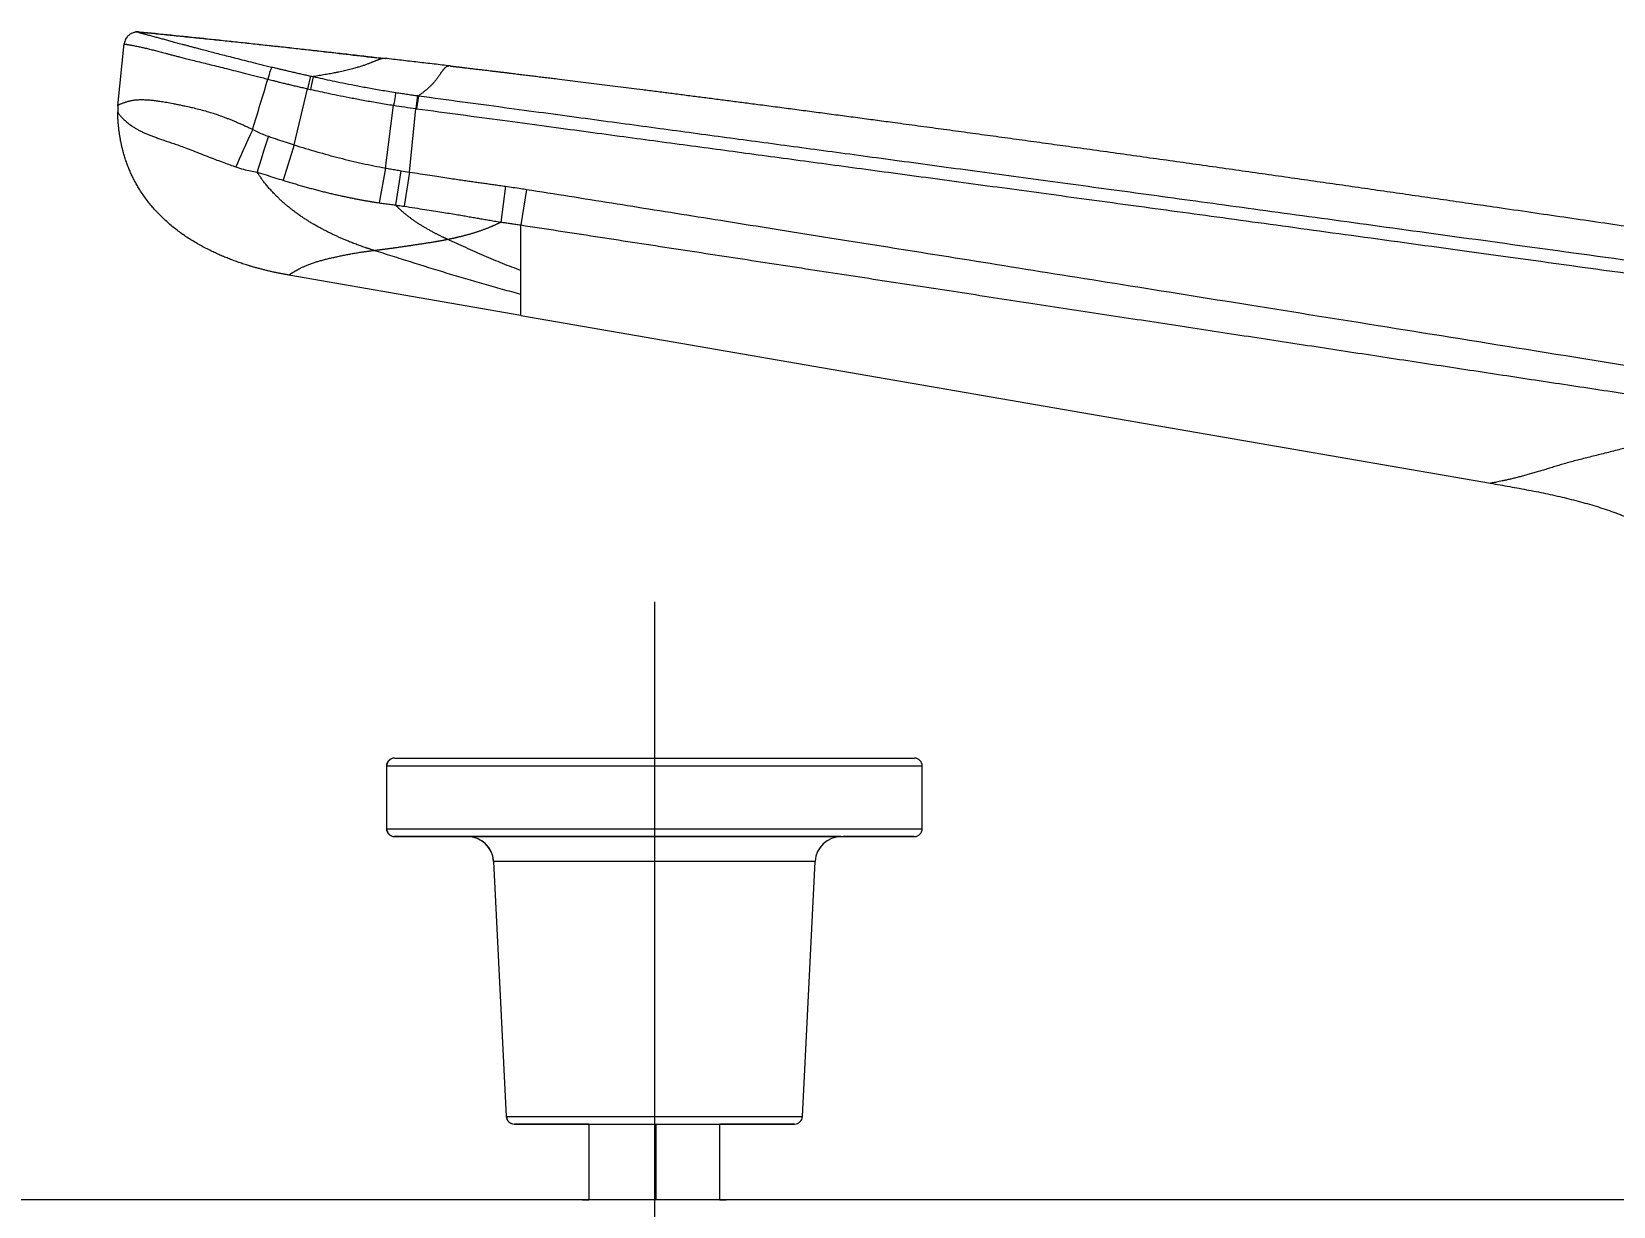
# Model space of a CAD drawing. Header units: millimetres. Extents: x 13304 to 14145, y -3112 to -2518.
# Drawn here: x 13804.6 to 13865.1, y -2780.1 to -2735.1 of the extents above; entities that cross this region are included whole.
import ezdxf

# ---------------------------------------------------------------- set-up
doc = ezdxf.new("R2010")
doc.units = ezdxf.units.MM
doc.linetypes.add('CENTERX2', pattern=[101.6, 63.5, -12.7, 12.7, -12.7])
doc.layers.add('CENTER', color=1, linetype='CENTERX2', lineweight=15)
doc.layers.add('DIM_', color=5, linetype='Continuous', lineweight=9)
doc.styles.get("Standard").update_dxf_attribs({"font": 'arial.ttf'})
doc.dimstyles.new('사본(2) STANDARD', dxfattribs={"dimscale": 0, "dimtxt": 4, "dimasz": 4, "dimexe": 1.25, "dimexo": 0.625, "dimgap": 1.5, "dimtad": 3, "dimtih": 1, "dimtoh": 1, "dimdec": 1, "dimzin": 9, "dimdsep": 46, "dimtxsty": 'Standard', "dimcen": 2.5, "dimclrd": 5, "dimclre": 5, "dimclrt": 5, "dimadec": 0, "dimazin": 0, "dimtfac": 1, "dimtdec": 1, "dimtmove": 0, "dimatfit": 3, "dimfxl": 1.25, "dimtfill": 1, "dimtolj": 1, "dimtzin": 0, "dimarcsym": 0})

# ---------------------------------------------------------------- blocks, each defined once
blk = doc.blocks.new('*D11')
at = {"layer": 'Defpoints', "color": 0, "transparency": 16777216}
for p in [(13828.387, -2756.951), (13771.902, -2796.62), (13784.591, -2850.979), (13828.387, -2859.131), (13752.821, -2904.833)]:
    blk.add_point(p, dxfattribs=at)
at = {"layer": 'DIM_', "color": 5, "lineweight": -2, "transparency": 16777216}
for start, end in [(260.60751, 264.20133), (265.7977, 269.39249)]:
    blk.add_arc((13828.387, -2476.277), 377.253, start, end, dxfattribs=at)
at = {"layer": 'DIM_', "color": 5, "transparency": 16777216}
for points in [[(13766.709, -2849.13), (13766.933, -2847.815), (13762.878, -2847.799)], [(13824.391, -2852.842), (13824.384, -2854.175), (13828.387, -2853.53)]]:
    blk.add_solid(points, dxfattribs=at)
at = {"layer": 'DIM_', "color": 5, "transparency": 16777216, "insert": (13795.508, -2852.094), "char_height": 4, "attachment_point": 5, "bg_fill": 3, "box_fill_scale": 1.1, "bg_fill_color": 256, "bg_fill_true_color": 13158600, "bg_fill_transparency": 0}
blk.add_mtext('\\A1;10°', dxfattribs=at)

msp = doc.modelspace()

# ---------------------------------------------------------------- linework, layer by layer
at = {"linetype": 'Continuous', "lineweight": 18}
for p, q in [((13808.645, -2735.149), (13808.643, -2735.154)), ((13807.862, -2737.981), (13808.099, -2735.597)), ((13819.012, -2740.51), (13819.256, -2738.082)), ((13818.094, -2740.357), (13817.85, -2741.688)), ((13819.012, -2740.51), (13818.805, -2741.819)), ((13823.496, -2741.174), (13823.278, -2742.536)), ((13823.278, -2745.993), (13814.396, -2744.454)), ((13823.278, -2745.993), (13860.365, -2752.416))]:
    msp.add_line(p, q, dxfattribs=at)
at = {"linetype": 'Continuous', "lineweight": 13}
for p, q in [((13815.224, -2736.837), (13815.116, -2737.323)), ((13815.33, -2736.86), (13815.222, -2737.347)), ((13814.608, -2739.473), (13815.116, -2737.323)), ((13819.323, -2737.588), (13819.256, -2738.082)), ((13819.355, -2737.593), (13819.288, -2738.086)), ((13818.094, -2740.357), (13818.408, -2737.957)), ((13814.608, -2739.473), (13814.183, -2740.827)), ((13818.687, -2740.459), (13818.478, -2741.77)), ((13822.692, -2741.054), (13822.503, -2742.426))]:
    msp.add_line(p, q, dxfattribs=at)
at = {"linetype": 'Continuous', "lineweight": 0}
for p, q in [((13818.443, -2762.933), (13818.431, -2762.933)), ((13818.443, -2762.933), (13838.331, -2762.933)), ((13818.144, -2763.233), (13818.131, -2763.233)), ((13818.131, -2763.233), (13818.131, -2765.633)), ((13818.144, -2763.233), (13838.631, -2763.233)), ((13818.144, -2765.633), (13818.144, -2763.233)), ((13838.631, -2765.633), (13838.631, -2763.233)), ((13818.144, -2765.633), (13818.131, -2765.633)), ((13818.144, -2765.633), (13838.631, -2765.633)), ((13823.965, -2765.933), (13818.431, -2765.933)), ((13818.443, -2765.933), (13838.331, -2765.933)), ((13821.23, -2765.933), (13821.239, -2765.933)), ((13835.532, -2765.933), (13821.239, -2765.933)), ((13838.319, -2765.933), (13835.605, -2765.933)), ((13822.229, -2766.884), (13822.717, -2776.648)), ((13822.229, -2766.884), (13822.236, -2766.884)), ((13822.724, -2776.648), (13822.236, -2766.884)), ((13834.534, -2766.884), (13822.236, -2766.884)), ((13834.045, -2776.648), (13834.534, -2766.884)), ((13822.724, -2776.648), (13822.717, -2776.648)), ((13822.724, -2776.648), (13834.045, -2776.648)), ((13825.881, -2776.933), (13823.016, -2776.933)), ((13823.023, -2776.933), (13833.746, -2776.933)), ((13825.881, -2776.933), (13825.131, -2776.933)), ((13825.135, -2776.933), (13831.631, -2776.933)), ((13825.881, -2776.934), (13825.881, -2779.834)), ((13828.445, -2779.833), (13828.445, -2776.934)), ((13833.739, -2776.933), (13830.881, -2776.933)), ((13831.627, -2776.933), (13830.881, -2776.933)), ((13830.881, -2779.834), (13830.881, -2776.934)), ((13907.21, -2779.833), (13761.948, -2779.833)), ((13825.631, -2779.833), (13825.881, -2779.833)), ((13830.881, -2779.833), (13831.131, -2779.833))]:
    msp.add_line(p, q, dxfattribs=at)
at = {"linetype": 'Continuous', "lineweight": 18}
msp.add_arc((13809.852, -2738.178), 2, 174.33748, 180.90362, dxfattribs=at)
at = {"linetype": 'Continuous', "lineweight": 0}
for centre, radius, start, end in [((13818.431, -2763.233), 0.3, 90, 180), ((13838.331, -2763.233), 0.3, 0, 90), ((13818.431, -2765.633), 0.3, 180, 270), ((13821.23, -2766.933), 1, 2.86241, 90), ((13835.532, -2766.933), 1, 90, 177.13759), ((13838.331, -2765.633), 0.3, 270, 0), ((13823.016, -2776.633), 0.3, 182.86241, 270), ((13833.746, -2776.633), 0.3, 270, 357.13759)]:
    msp.add_arc(centre, radius, start, end, dxfattribs=at)
at = {"linetype": 'Continuous', "lineweight": 13}
for centre, major_axis, ratio, start_param, end_param in [((13813.635, -2736.981), (0.117, 0.486), 0.088678, 0.079263, 1.543974), ((13813.048, -2738.933), (0.84, 1.815), 0.026833, 1.55265, 2.447091), ((13813.633, -2739.163), (0.611, 1.904), 0.012455, 1.563718, 2.363088)]:
    msp.add_ellipse(centre, major_axis=major_axis, ratio=ratio, start_param=start_param, end_param=end_param, dxfattribs=at)
at = {"linetype": 'Continuous', "lineweight": 18}
msp.add_ellipse((13818.408, -2737.957), major_axis=(0.078, 0.494), ratio=0.000004, start_param=0.094724, end_param=1.570714, dxfattribs=at)
at = {"linetype": 'Continuous', "lineweight": 0}
for centre, major_axis, start_param, end_param in [((13818.443, -2763.233), (0, 0.3), 0, 1.570796), ((13818.443, -2765.633), (0, -0.3), 4.712389, 6.283185), ((13821.239, -2766.933), (0, -1), 1.620755, 3.141593), ((13823.023, -2776.633), (0, -0.3), 4.762347, 6.283185)]:
    msp.add_ellipse(centre, major_axis=major_axis, ratio=0.998769, start_param=start_param, end_param=end_param, dxfattribs=at)
at = {"linetype": 'Continuous', "lineweight": 18}
for points, degree, knots in [([(13808.653, -2735.162), (13808.588, -2735.155), (13808.492, -2735.163), (13808.368, -2735.211), (13808.281, -2735.267), (13808.207, -2735.34), (13808.135, -2735.451), (13808.107, -2735.543), (13808.1, -2735.608)], 3, [0, 0, 0, 0, 0.240071, 0.368937, 0.500406, 0.631815, 0.760509, 1, 1, 1, 1]), ([(13817.953, -2736.176), (13817.226, -2736.089), (13815.707, -2735.912), (13813.358, -2735.645), (13810.909, -2735.381), (13809.331, -2735.218), (13808.535, -2735.139)], 3, [0, 0, 0, 0, 0.222551, 0.467449, 0.72358, 1, 1, 1, 1]), ([(13808.645, -2735.149), (13808.678, -2735.152), (13808.911, -2735.175), (13809.341, -2735.218), (13809.938, -2735.278), (13810.535, -2735.339), (13811.034, -2735.391), (13811.435, -2735.432), (13811.836, -2735.474), (13812.341, -2735.527), (13812.952, -2735.592), (13813.569, -2735.659), (13814.193, -2735.726), (13814.825, -2735.795), (13815.465, -2735.866), (13816.112, -2735.938), (13816.984, -2736.036), (13817.647, -2736.112), (13818.088, -2736.163)], 3, [0, 0, 0, 0, 0.01101, 0.076943, 0.142876, 0.208808, 0.274741, 0.307707, 0.340674, 0.406606, 0.472539, 0.538472, 0.604404, 0.670337, 0.736269, 0.802202, 0.868135, 1, 1, 1, 1]), ([(13808.652, -2735.162), (13808.653, -2735.162), (13808.654, -2735.163), (13808.657, -2735.164), (13808.66, -2735.165), (13808.664, -2735.167), (13808.668, -2735.168), (13808.673, -2735.17), (13808.679, -2735.172), (13808.686, -2735.174), (13808.695, -2735.177), (13808.707, -2735.181), (13808.721, -2735.185), (13808.74, -2735.19), (13808.764, -2735.197), (13808.795, -2735.206), (13808.834, -2735.217), (13808.884, -2735.23), (13808.949, -2735.248), (13809.026, -2735.269), (13809.107, -2735.291), (13809.189, -2735.313), (13809.268, -2735.334), (13809.346, -2735.355), (13809.424, -2735.376), (13809.504, -2735.398), (13809.586, -2735.42), (13809.669, -2735.443), (13809.755, -2735.466), (13809.841, -2735.49), (13809.928, -2735.513), (13810.015, -2735.537), (13810.107, -2735.561), (13810.206, -2735.588), (13810.315, -2735.617), (13810.434, -2735.649), (13810.563, -2735.684), (13810.7, -2735.72), (13810.851, -2735.76), (13811.031, -2735.808), (13811.248, -2735.865), (13811.492, -2735.929), (13811.745, -2735.995), (13812.001, -2736.06), (13812.279, -2736.131), (13812.601, -2736.213), (13812.944, -2736.299), (13813.31, -2736.389), (13813.595, -2736.458), (13813.748, -2736.495)], 3, [0, 0, 0, 0, 0.005928, 0.027538, 0.049148, 0.070759, 0.092369, 0.113979, 0.13559, 0.1572, 0.17881, 0.20042, 0.222031, 0.243641, 0.265251, 0.286861, 0.308472, 0.330082, 0.351692, 0.373302, 0.394913, 0.416523, 0.438133, 0.459743, 0.481354, 0.502964, 0.524574, 0.546184, 0.567795, 0.589405, 0.611015, 0.632626, 0.654236, 0.675846, 0.697456, 0.719067, 0.740677, 0.762287, 0.783897, 0.805508, 0.827118, 0.848728, 0.870338, 0.891949, 0.913559, 0.935169, 0.956779, 0.97839, 1, 1, 1, 1]), ([(13820.576, -2736.453), (13820.836, -2736.484), (13821.357, -2736.546), (13822.219, -2736.648), (13823.493, -2736.802), (13825.597, -2737.061), (13829.158, -2737.507), (13833.547, -2738.074), (13838.628, -2738.753), (13845.215, -2739.658), (13852.72, -2740.717), (13860.06, -2741.774), (13869.849, -2743.199), (13878.401, -2744.47), (13885.122, -2745.507), (13890.113, -2746.308), (13893.378, -2746.851)], 5, [0, 0, 0, 0, 0, 0, 0.023334, 0.046668, 0.07646, 0.106252, 0.165835, 0.285001, 0.344584, 0.404168, 0.523334, 0.642501, 0.761667, 1, 1, 1, 1, 1, 1]), ([(13814.396, -2744.454), (13813.875, -2744.364), (13812.852, -2744.134), (13811.372, -2743.637), (13809.675, -2742.652), (13808.484, -2741.188), (13807.986, -2739.804), (13807.861, -2738.755), (13807.853, -2738.21)], 5, [0, 0, 0, 0, 0, 0, 0.252737, 0.505474, 0.75821, 1, 1, 1, 1, 1, 1]), ([(13822.692, -2741.054), (13822.888, -2741.083), (13823.156, -2741.12), (13823.423, -2741.163), (13823.496, -2741.174)], 3, [0, 0, 0, 0, 0.728839, 1, 1, 1, 1]), ([(13868.226, -2749.396), (13868.189, -2749.467), (13868.082, -2749.652), (13867.892, -2749.907), (13867.654, -2750.144), (13867.42, -2750.325), (13867.193, -2750.467), (13866.968, -2750.584), (13866.739, -2750.686), (13866.501, -2750.777), (13866.253, -2750.862), (13865.999, -2750.94), (13865.74, -2751.013), (13865.477, -2751.084), (13865.211, -2751.153), (13864.946, -2751.22), (13864.683, -2751.287), (13864.424, -2751.352), (13864.172, -2751.415), (13863.927, -2751.476), (13863.69, -2751.535), (13863.461, -2751.595), (13863.241, -2751.657), (13863.03, -2751.719), (13862.827, -2751.781), (13862.63, -2751.842), (13862.437, -2751.901), (13862.249, -2751.958), (13862.066, -2752.012), (13861.887, -2752.063), (13861.713, -2752.111), (13861.543, -2752.157), (13861.381, -2752.199), (13861.225, -2752.238), (13861.078, -2752.273), (13860.942, -2752.304), (13860.816, -2752.332), (13860.702, -2752.355), (13860.598, -2752.376), (13860.507, -2752.393), (13860.431, -2752.406), (13860.378, -2752.414), (13860.365, -2752.416), (13860.365, -2752.416)], 3, [0, 0, 0, 0, 0.018202, 0.049828, 0.077738, 0.10217, 0.123785, 0.143779, 0.163324, 0.183091, 0.202877, 0.222584, 0.242369, 0.262282, 0.282262, 0.302303, 0.322428, 0.342546, 0.362499, 0.382296, 0.402074, 0.422027, 0.442313, 0.462856, 0.483579, 0.504732, 0.526495, 0.548685, 0.571238, 0.594463, 0.61859, 0.643473, 0.669015, 0.6954, 0.722707, 0.750595, 0.778955, 0.808443, 0.839831, 0.873897, 0.911422, 0.953193, 1, 1, 1, 1])]:
    msp.add_open_spline(points, degree=degree, knots=knots, dxfattribs=at)
for points, degree in [([(13808.64, -2735.149), (13808.605, -2735.146), (13808.57, -2735.142), (13808.535, -2735.139)], 3), ([(13818.088, -2736.163), (13818.065, -2736.16), (13818.04, -2736.16), (13818.013, -2736.163), (13817.984, -2736.168), (13817.953, -2736.176)], 5), ([(13820.575, -2736.453), (13818.087, -2736.163)], 1), ([(13813.595, -2736.957), (13813.62, -2736.964), (13813.677, -2736.978), (13813.785, -2737.006), (13813.912, -2737.039), (13814.056, -2737.075), (13814.214, -2737.114), (13814.383, -2737.154), (13814.561, -2737.196), (13814.744, -2737.239), (13814.931, -2737.282), (13815.054, -2737.309), (13815.116, -2737.323)], 3), ([(13813.748, -2736.495), (13813.772, -2736.501), (13813.827, -2736.514), (13813.932, -2736.539), (13814.055, -2736.568), (13814.194, -2736.601), (13814.347, -2736.637), (13814.511, -2736.675), (13814.683, -2736.715), (13814.862, -2736.756), (13815.043, -2736.797), (13815.164, -2736.824), (13815.224, -2736.837)], 3), ([(13815.224, -2736.837), (13815.259, -2736.845), (13815.294, -2736.853), (13815.33, -2736.86)], 3), ([(13815.33, -2736.86), (13815.444, -2736.886), (13815.682, -2736.938), (13816.049, -2737.016), (13816.461, -2737.101), (13816.908, -2737.189), (13817.391, -2737.28), (13817.912, -2737.373), (13818.289, -2737.435), (13818.485, -2737.466)], 3), ([(13815.116, -2737.323), (13815.151, -2737.332), (13815.187, -2737.338), (13815.222, -2737.347)], 3), ([(13818.485, -2737.466), (13818.569, -2737.479), (13818.731, -2737.504), (13818.952, -2737.536), (13819.15, -2737.565), (13819.268, -2737.581), (13819.323, -2737.588)], 3), ([(13819.355, -2737.593), (13820.509, -2737.749), (13822.69, -2738.043), (13825.615, -2738.438), (13828.283, -2738.798), (13830.824, -2739.141), (13833.363, -2739.484), (13835.996, -2739.839), (13838.811, -2740.22), (13841.74, -2740.616), (13844.751, -2741.025), (13847.981, -2741.465), (13851.5, -2741.945), (13855.317, -2742.468), (13859.461, -2743.037), (13864.051, -2743.668), (13869.279, -2744.388), (13875.222, -2745.206), (13880.691, -2745.959), (13885.634, -2746.64), (13889.948, -2747.234), (13892.315, -2747.56), (13893.378, -2747.707)], 3), ([(13818.408, -2737.957), (13818.691, -2738.002), (13818.971, -2738.042), (13819.256, -2738.082)], 3), ([(13813.015, -2738.878), (13813.089, -2738.917), (13813.232, -2738.987), (13813.432, -2739.075), (13813.555, -2739.121), (13813.614, -2739.142)], 3), ([(13813.614, -2739.142), (13813.73, -2739.183), (13813.96, -2739.263), (13814.292, -2739.373), (13814.504, -2739.441), (13814.608, -2739.473)], 3), ([(13812.371, -2740.313), (13812.469, -2740.347), (13812.66, -2740.406), (13812.931, -2740.472), (13813.1, -2740.502), (13813.181, -2740.514)], 3), ([(13813.181, -2740.514), (13813.299, -2740.55), (13813.53, -2740.623), (13813.864, -2740.728), (13814.078, -2740.794), (13814.183, -2740.827)], 3), ([(13817.85, -2741.688), (13817.921, -2741.698), (13818.062, -2741.718), (13818.272, -2741.746), (13818.41, -2741.762), (13818.478, -2741.77)], 3), ([(13818.478, -2741.77), (13818.514, -2741.775), (13818.586, -2741.786), (13818.695, -2741.803), (13818.768, -2741.814), (13818.805, -2741.819)], 3), ([(13818.805, -2741.819), (13818.948, -2741.841), (13819.223, -2741.884), (13819.6, -2741.942), (13819.942, -2741.995), (13820.254, -2742.044), (13820.541, -2742.091), (13820.802, -2742.134), (13821.039, -2742.174), (13821.254, -2742.211), (13821.454, -2742.246), (13821.65, -2742.28), (13821.844, -2742.314), (13822.043, -2742.348), (13822.256, -2742.384), (13822.421, -2742.411), (13822.503, -2742.426)], 3), ([(13822.503, -2742.426), (13822.528, -2742.429), (13822.58, -2742.436), (13822.66, -2742.446), (13822.744, -2742.458), (13822.828, -2742.469), (13822.913, -2742.481), (13822.997, -2742.494), (13823.082, -2742.506), (13823.173, -2742.52), (13823.244, -2742.531), (13823.278, -2742.536)], 3), ([(13860.365, -2752.416), (13863.146, -2752.898), (13865.928, -2753.379), (13868.265, -2754.568), (13869.816, -2756.467), (13870.756, -2758.826)], 5)]:
    msp.add_open_spline(points, degree=degree, dxfattribs=at)
at = {"linetype": 'Continuous', "lineweight": 13}
for points, degree, knots in [([(13808.099, -2735.597), (13808.099, -2735.597), (13808.099, -2735.597), (13808.099, -2735.598), (13808.099, -2735.598), (13808.099, -2735.599), (13808.099, -2735.601), (13808.099, -2735.603), (13808.099, -2735.604), (13808.099, -2735.606), (13808.1, -2735.608), (13808.101, -2735.609), (13808.103, -2735.61), (13808.104, -2735.611), (13808.107, -2735.611), (13808.11, -2735.612), (13808.114, -2735.613), (13808.119, -2735.613), (13808.126, -2735.614), (13808.135, -2735.615), (13808.146, -2735.617), (13808.161, -2735.619), (13808.18, -2735.622), (13808.204, -2735.626), (13808.235, -2735.631), (13808.274, -2735.638), (13808.325, -2735.647), (13808.389, -2735.659), (13808.463, -2735.673), (13808.543, -2735.689), (13808.625, -2735.706), (13808.706, -2735.723), (13808.785, -2735.74), (13808.864, -2735.757), (13808.944, -2735.776), (13809.026, -2735.797), (13809.111, -2735.818), (13809.199, -2735.84), (13809.287, -2735.863), (13809.378, -2735.887), (13809.471, -2735.911), (13809.568, -2735.937), (13809.674, -2735.965), (13809.79, -2735.996), (13809.918, -2736.029), (13810.059, -2736.066), (13810.214, -2736.106), (13810.39, -2736.151), (13810.597, -2736.203), (13810.842, -2736.264), (13811.117, -2736.331), (13811.407, -2736.402), (13811.707, -2736.476), (13812.027, -2736.556), (13812.375, -2736.643), (13812.751, -2736.738), (13813.16, -2736.843), (13813.444, -2736.917), (13813.595, -2736.957)], 3, [0, 0, 0, 0, 0.004361, 0.008928, 0.014106, 0.019907, 0.026401, 0.033662, 0.041829, 0.051125, 0.061624, 0.073012, 0.084903, 0.097112, 0.109701, 0.12301, 0.137546, 0.153685, 0.171496, 0.190993, 0.212337, 0.235756, 0.261435, 0.289517, 0.320162, 0.353591, 0.390498, 0.430813, 0.471467, 0.509316, 0.543214, 0.573288, 0.600297, 0.624909, 0.647464, 0.668139, 0.687054, 0.704294, 0.719953, 0.734236, 0.747505, 0.760211, 0.772769, 0.7854, 0.79809, 0.810638, 0.822953, 0.835534, 0.849231, 0.864207, 0.879638, 0.894743, 0.909484, 0.9249, 0.941793, 0.959576, 0.97853, 1, 1, 1, 1]), ([(13817.953, -2736.176), (13817.921, -2736.184), (13817.821, -2736.214), (13817.548, -2736.326), (13817.152, -2736.505), (13816.561, -2736.648), (13815.868, -2736.774), (13815.33, -2736.86)], 5, [0, 0, 0, 0, 0, 0, 0.14672, 0.438587, 1, 1, 1, 1, 1, 1]), ([(13820.576, -2736.453), (13820.52, -2736.446), (13820.418, -2736.465), (13820.25, -2736.612), (13820.113, -2736.919), (13819.875, -2737.199), (13819.59, -2737.429), (13819.355, -2737.593)], 5, [0, 0, 0, 0, 0, 0, 0.255431, 0.510863, 1, 1, 1, 1, 1, 1]), ([(13807.862, -2737.981), (13807.862, -2737.981), (13807.862, -2737.981), (13807.862, -2737.98), (13807.862, -2737.98), (13807.862, -2737.979), (13807.862, -2737.978), (13807.863, -2737.976), (13807.863, -2737.975), (13807.864, -2737.973), (13807.864, -2737.971), (13807.866, -2737.969), (13807.867, -2737.967), (13807.869, -2737.965), (13807.871, -2737.962), (13807.873, -2737.96), (13807.876, -2737.957), (13807.879, -2737.954), (13807.882, -2737.951), (13807.886, -2737.947), (13807.891, -2737.944), (13807.901, -2737.937), (13807.92, -2737.925), (13807.955, -2737.907), (13808.001, -2737.887), (13808.05, -2737.869), (13808.098, -2737.852), (13808.142, -2737.837), (13808.193, -2737.82), (13808.251, -2737.803), (13808.308, -2737.788), (13808.361, -2737.776), (13808.405, -2737.768), (13808.452, -2737.76), (13808.503, -2737.754), (13808.558, -2737.748), (13808.616, -2737.744), (13808.682, -2737.741), (13808.755, -2737.74), (13808.834, -2737.74), (13808.914, -2737.743), (13808.996, -2737.747), (13809.078, -2737.753), (13809.184, -2737.763), (13809.323, -2737.779), (13809.509, -2737.806), (13809.724, -2737.842), (13809.936, -2737.882), (13810.125, -2737.92), (13810.273, -2737.951), (13810.406, -2737.979), (13810.523, -2738.004), (13810.622, -2738.026), (13810.763, -2738.058), (13810.953, -2738.104), (13811.2, -2738.171), (13811.442, -2738.243), (13811.622, -2738.302), (13811.741, -2738.343), (13811.801, -2738.365), (13811.861, -2738.387), (13811.922, -2738.409), (13811.983, -2738.432), (13812.044, -2738.456), (13812.106, -2738.48), (13812.168, -2738.504), (13812.23, -2738.53), (13812.293, -2738.556), (13812.357, -2738.582), (13812.42, -2738.609), (13812.485, -2738.636), (13812.549, -2738.665), (13812.615, -2738.693), (13812.68, -2738.723), (13812.746, -2738.752), (13812.813, -2738.783), (13812.88, -2738.814), (13812.947, -2738.845), (13812.992, -2738.867), (13813.015, -2738.878)], 3, [0, 0, 0, 0, 0.015416, 0.030577, 0.04549, 0.060164, 0.074608, 0.088828, 0.102833, 0.116628, 0.130221, 0.143617, 0.156822, 0.169842, 0.182681, 0.195343, 0.207833, 0.220153, 0.232306, 0.244295, 0.256122, 0.26779, 0.317383, 0.364791, 0.410306, 0.454169, 0.479605, 0.505764, 0.532506, 0.559679, 0.587135, 0.601977, 0.616493, 0.63068, 0.644539, 0.658073, 0.671285, 0.684178, 0.69851, 0.711876, 0.724332, 0.73593, 0.746718, 0.756741, 0.774848, 0.793338, 0.812199, 0.831434, 0.842803, 0.852707, 0.861222, 0.86842, 0.874354, 0.879064, 0.893209, 0.90662, 0.919412, 0.93167, 0.934759, 0.937855, 0.940959, 0.944075, 0.947202, 0.950344, 0.953501, 0.956675, 0.959867, 0.96308, 0.966313, 0.969568, 0.972845, 0.976147, 0.979474, 0.982826, 0.986204, 0.98961, 0.993044, 0.996507, 1, 1, 1, 1]), ([(13807.853, -2738.21), (13807.853, -2738.21), (13807.852, -2738.211), (13807.854, -2738.221), (13807.861, -2738.239), (13807.876, -2738.266), (13807.899, -2738.298), (13807.931, -2738.337), (13807.971, -2738.381), (13808.018, -2738.43), (13808.071, -2738.483), (13808.131, -2738.539), (13808.195, -2738.598), (13808.267, -2738.658), (13808.347, -2738.718), (13808.435, -2738.779), (13808.535, -2738.841), (13808.644, -2738.903), (13808.762, -2738.963), (13808.886, -2739.02), (13809.014, -2739.074), (13809.148, -2739.128), (13809.291, -2739.181), (13809.447, -2739.236), (13809.617, -2739.295), (13809.8, -2739.356), (13809.994, -2739.422), (13810.208, -2739.496), (13810.449, -2739.583), (13810.721, -2739.689), (13811.029, -2739.812), (13811.34, -2739.934), (13811.633, -2740.046), (13811.902, -2740.146), (13812.144, -2740.234), (13812.298, -2740.288), (13812.371, -2740.313)], 3, [0, 0, 0, 0, 0.076827, 0.14729, 0.211695, 0.270473, 0.324167, 0.373615, 0.419354, 0.461479, 0.500188, 0.53593, 0.56908, 0.599772, 0.628061, 0.654123, 0.678212, 0.700517, 0.721066, 0.73982, 0.75694, 0.77293, 0.788463, 0.804063, 0.8199, 0.835784, 0.851363, 0.867344, 0.885179, 0.905391, 0.926058, 0.944707, 0.961189, 0.975776, 0.98865, 1, 1, 1, 1]), ([(13817.653, -2743.509), (13817.324, -2743.406), (13816.674, -2743.177), (13815.718, -2742.769), (13814.719, -2742.2), (13813.892, -2741.457), (13813.447, -2740.911), (13813.233, -2740.594), (13813.181, -2740.514)], 5, [0, 0, 0, 0, 0, 0, 0.299808, 0.599616, 0.899424, 1, 1, 1, 1, 1, 1]), ([(13814.183, -2740.827), (13814.215, -2740.836), (13814.277, -2740.856), (13814.37, -2740.884), (13814.463, -2740.912), (13814.555, -2740.94), (13814.647, -2740.967), (13814.739, -2740.994), (13814.83, -2741.02), (13814.922, -2741.046), (13815.012, -2741.072), (13815.103, -2741.097), (13815.193, -2741.122), (13815.283, -2741.146), (13815.372, -2741.17), (13815.461, -2741.194), (13815.55, -2741.217), (13815.638, -2741.239), (13815.726, -2741.262), (13815.814, -2741.283), (13815.901, -2741.305), (13816.014, -2741.332), (13816.153, -2741.364), (13816.315, -2741.401), (13816.473, -2741.436), (13816.628, -2741.469), (13816.779, -2741.5), (13816.927, -2741.53), (13817.07, -2741.557), (13817.21, -2741.583), (13817.345, -2741.607), (13817.477, -2741.629), (13817.605, -2741.65), (13817.729, -2741.67), (13817.81, -2741.682), (13817.85, -2741.688)], 3, [0, 0, 0, 0, 0.025941, 0.051766, 0.077474, 0.103066, 0.128543, 0.153904, 0.179149, 0.20428, 0.229295, 0.254196, 0.278981, 0.30365, 0.328201, 0.352632, 0.376942, 0.40113, 0.425194, 0.449133, 0.472946, 0.496632, 0.541851, 0.586004, 0.629084, 0.671084, 0.711999, 0.751825, 0.790559, 0.8282, 0.864747, 0.900201, 0.934561, 0.967827, 1, 1, 1, 1]), ([(13820.469, -2743.085), (13820.305, -2743.011), (13819.98, -2742.854), (13819.537, -2742.614), (13819.121, -2742.348), (13818.76, -2742.051), (13818.56, -2741.856), (13818.478, -2741.77)], 5, [0, 0, 0, 0, 0, 0, 0.359566, 0.719131, 1, 1, 1, 1, 1, 1]), ([(13820.469, -2743.085), (13820.61, -2743.057), (13820.893, -2742.996), (13821.303, -2742.895), (13821.71, -2742.77), (13822.116, -2742.613), (13822.38, -2742.489), (13822.503, -2742.426)], 5, [0, 0, 0, 0, 0, 0, 0.346501, 0.693001, 1, 1, 1, 1, 1, 1]), ([(13823.278, -2744.278), (13823.278, -2744.239), (13823.278, -2744.197), (13823.278, -2744.109), (13823.278, -2744.062), (13823.278, -2743.962), (13823.278, -2743.908), (13823.278, -2743.792), (13823.278, -2743.73), (13823.278, -2743.595), (13823.278, -2743.522), (13823.278, -2743.364), (13823.278, -2743.279), (13823.278, -2743.095), (13823.278, -2742.995), (13823.278, -2742.779), (13823.278, -2742.663), (13823.278, -2742.536)], 3, [0, 0, 0, 0, 0.125, 0.125, 0.25, 0.25, 0.375, 0.375, 0.5, 0.5, 0.625, 0.625, 0.75, 0.75, 0.875, 0.875, 1, 1, 1, 1]), ([(13823.278, -2742.536), (13824.229, -2742.682), (13826.121, -2742.973), (13828.945, -2743.406), (13831.744, -2743.835), (13834.517, -2744.26), (13837.265, -2744.681), (13839.986, -2745.098), (13842.682, -2745.51), (13845.351, -2745.918), (13847.995, -2746.321), (13850.613, -2746.721), (13853.206, -2747.116), (13855.772, -2747.506), (13858.313, -2747.893), (13860.827, -2748.275), (13863.316, -2748.653), (13865.78, -2749.026), (13867.413, -2749.273), (13868.226, -2749.396)], 3, [0, 0, 0, 0, 0.063437, 0.126292, 0.188568, 0.25027, 0.311396, 0.371946, 0.43192, 0.491319, 0.550142, 0.608389, 0.666061, 0.723156, 0.779676, 0.835621, 0.89099, 0.945783, 1, 1, 1, 1]), ([(13814.396, -2744.454), (13814.396, -2744.454), (13814.412, -2744.439), (13814.477, -2744.388), (13814.667, -2744.287), (13814.961, -2744.115), (13815.3, -2743.985), (13815.743, -2743.858), (13816.278, -2743.739), (13816.699, -2743.645), (13817.103, -2743.579), (13817.464, -2743.532), (13817.653, -2743.509)], 5, [0, 0, 0, 0, 0, 0, 0.25, 0.375, 0.5, 0.625, 0.6875, 0.75, 0.875, 1, 1, 1, 1, 1, 1]), ([(13817.653, -2743.509), (13817.928, -2743.476), (13818.344, -2743.422), (13818.905, -2743.341), (13819.47, -2743.256), (13820.039, -2743.166), (13820.325, -2743.114), (13820.469, -2743.085)], 5, [0, 0, 0, 0, 0, 0, 0.5, 0.75, 1, 1, 1, 1, 1, 1]), ([(13823.278, -2745.19), (13823.044, -2745.129), (13822.81, -2745.066), (13822.341, -2744.937), (13822.106, -2744.871), (13821.401, -2744.67), (13820.931, -2744.531), (13819.991, -2744.245), (13819.522, -2744.099), (13818.82, -2743.878), (13818.586, -2743.804), (13818.119, -2743.656), (13817.886, -2743.582), (13817.653, -2743.509)], 3, [0, 0, 0, 0, 0.125, 0.125, 0.25, 0.25, 0.5, 0.5, 0.75, 0.75, 0.875, 0.875, 1, 1, 1, 1]), ([(13823.278, -2744.278), (13823.045, -2744.194), (13822.81, -2744.105), (13822.342, -2743.917), (13822.107, -2743.818), (13821.638, -2743.615), (13821.404, -2743.51), (13820.936, -2743.298), (13820.702, -2743.191), (13820.469, -2743.085)], 3, [0, 0, 0, 0, 0.25, 0.25, 0.5, 0.5, 0.75, 0.75, 1, 1, 1, 1]), ([(13823.278, -2745.19), (13823.278, -2745.161), (13823.278, -2745.13), (13823.278, -2745.067), (13823.278, -2745.034), (13823.278, -2744.965), (13823.278, -2744.93), (13823.278, -2744.857), (13823.278, -2744.82), (13823.278, -2744.743), (13823.278, -2744.704), (13823.278, -2744.625), (13823.278, -2744.584), (13823.278, -2744.501), (13823.278, -2744.459), (13823.278, -2744.371), (13823.278, -2744.326), (13823.278, -2744.278)], 3, [0, 0, 0, 0, 0.125, 0.125, 0.25, 0.25, 0.375, 0.375, 0.5, 0.5, 0.625, 0.625, 0.75, 0.75, 0.875, 0.875, 1, 1, 1, 1]), ([(13823.278, -2745.993), (13823.278, -2745.993), (13823.278, -2745.992), (13823.278, -2745.989), (13823.278, -2745.987), (13823.278, -2745.982), (13823.278, -2745.978), (13823.278, -2745.969), (13823.278, -2745.963), (13823.278, -2745.943), (13823.278, -2745.926), (13823.278, -2745.894), (13823.278, -2745.881), (13823.278, -2745.855), (13823.278, -2745.841), (13823.278, -2745.809), (13823.278, -2745.793), (13823.278, -2745.756), (13823.278, -2745.737), (13823.278, -2745.696), (13823.278, -2745.674), (13823.278, -2745.628), (13823.278, -2745.604), (13823.278, -2745.552), (13823.278, -2745.525), (13823.278, -2745.467), (13823.278, -2745.437), (13823.278, -2745.373), (13823.278, -2745.34), (13823.278, -2745.268), (13823.278, -2745.231), (13823.278, -2745.19)], 3, [0, 0, 0, 0, 0.060907, 0.060907, 0.123513, 0.123513, 0.186119, 0.186119, 0.248725, 0.248725, 0.373938, 0.373938, 0.436544, 0.436544, 0.49915, 0.49915, 0.561756, 0.561756, 0.624363, 0.624363, 0.686969, 0.686969, 0.749575, 0.749575, 0.812181, 0.812181, 0.874788, 0.874788, 0.937394, 0.937394, 1, 1, 1, 1])]:
    msp.add_open_spline(points, degree=degree, knots=knots, dxfattribs=at)
for points in [[(13813.015, -2738.878), (13813.208, -2738.237), (13813.402, -2737.597), (13813.595, -2736.957)], [(13815.222, -2737.347), (13815.338, -2737.372), (13815.577, -2737.425), (13815.947, -2737.503), (13816.363, -2737.589), (13816.813, -2737.678), (13817.301, -2737.77), (13817.828, -2737.863), (13818.21, -2737.926), (13818.408, -2737.957)], [(13819.323, -2737.588), (13819.334, -2737.59), (13819.344, -2737.591), (13819.355, -2737.593)], [(13819.256, -2738.082), (13819.267, -2738.083), (13819.278, -2738.085), (13819.288, -2738.086)], [(13819.288, -2738.086), (13820.435, -2738.241), (13822.627, -2738.537), (13825.548, -2738.931), (13828.217, -2739.29), (13830.758, -2739.632), (13833.297, -2739.975), (13835.93, -2740.33), (13838.745, -2740.71), (13841.674, -2741.106), (13844.685, -2741.514), (13847.915, -2741.954), (13851.433, -2742.434), (13855.25, -2742.958), (13859.394, -2743.527), (13863.984, -2744.159), (13869.211, -2744.88), (13875.154, -2745.7), (13880.623, -2746.453), (13885.566, -2747.134), (13889.88, -2747.729), (13892.246, -2748.055), (13893.31, -2748.202)], [(13814.608, -2739.473), (13814.893, -2739.563), (13815.465, -2739.737), (13816.334, -2739.975), (13817.212, -2740.185), (13817.8, -2740.303), (13818.094, -2740.357)], [(13818.094, -2740.357), (13818.16, -2740.369), (13818.294, -2740.393), (13818.492, -2740.427), (13818.622, -2740.448), (13818.687, -2740.459)], [(13818.687, -2740.459), (13818.796, -2740.475), (13818.904, -2740.494), (13819.012, -2740.51)], [(13819.012, -2740.51), (13819.155, -2740.533), (13819.429, -2740.576), (13819.803, -2740.635), (13820.141, -2740.687), (13820.451, -2740.734), (13820.735, -2740.776), (13820.995, -2740.814), (13821.23, -2740.848), (13821.444, -2740.879), (13821.644, -2740.907), (13821.839, -2740.935), (13822.033, -2740.962), (13822.232, -2740.99), (13822.447, -2741.02), (13822.608, -2741.042), (13822.692, -2741.054)], [(13823.496, -2741.174), (13824.573, -2741.345), (13826.758, -2741.693), (13829.988, -2742.208), (13833.625, -2742.789), (13837.517, -2743.41), (13841.715, -2744.081), (13846.232, -2744.804), (13851.106, -2745.585), (13856.34, -2746.424), (13862.025, -2747.337), (13866.209, -2748.01), (13868.392, -2748.361)]]:
    msp.add_open_spline(points, degree=3, dxfattribs=at)
at = {"layer": 'CENTER'}
msp.add_line((13828.387, -2756.951), (13828.387, -2859.131), dxfattribs=at)

# ---------------------------------------------------------------- next in the draw order: dimensions: what is measured, and where the dimension line sits
at = {"layer": 'DIM_'}
dim = msp.add_angular_dim_2l(base=(13784.591, -2850.979), line1=((13828.387, -2756.951), (13828.387, -2859.131)), line2=((13752.821, -2904.833), (13771.902, -2796.62)), dimstyle='사본(2) STANDARD', override={"dimscale": 1, "dimtad": 0}, dxfattribs=at)
dim.commit()
dim.dimension.update_dxf_attribs({"geometry": '*D11', "text_midpoint": (13795.508, -2852.094)})

doc.saveas('drawing.dxf')
